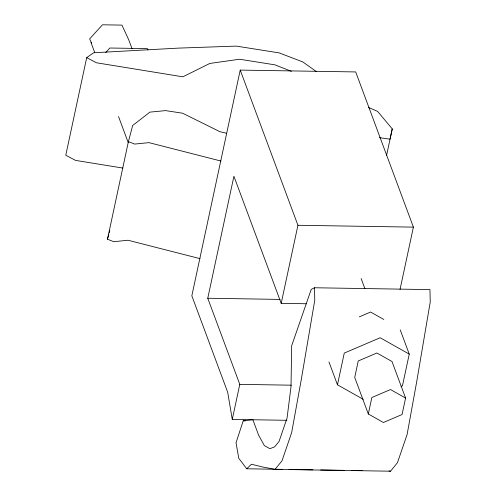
<?xml version="1.0" encoding="UTF-8"?>
<svg xmlns="http://www.w3.org/2000/svg" width="496" height="496" viewBox="0 0 496 496"><rect width="100%" height="100%" fill="white"/><g stroke="black" fill="none" stroke-linecap="round" stroke-linejoin="round"><path stroke-width="0.74" d="M316.411 71.616L302.789 61.919L279.124 52.886L236.276 46.103L178.331 48.118L93.62 52.768L86.695 57.648L65.77 155.254L75.541 160.394L122.94 168.088M199.993 258.639L128.042 240.244L113.745 241.688L107.483 239.227L128.408 141.614L132.661 125.494L149.897 112.127L165.608 110.614L182.565 113.206L219.902 131.688L226.653 133.288M400.043 289.428L413.397 227.125L355.688 71.939L240.225 70.097L191.834 295.814L227.695 392.255L232.271 419.424L286.924 420.298M232.271 419.424L239.785 384.363L207.756 298.245L233.914 176.241L281.195 303.347L306.596 303.757M281.195 303.347L297.935 225.277L240.225 70.097M363.252 399.317L337.466 384.803L344.267 353.084L380.159 337.745L409.25 354.125L402.448 385.838L401.041 386.44M386.582 155.384L392.255 128.904L377.611 111.383L368.578 107.496M368.317 413.993L371.845 397.519L390.482 389.552L405.592 398.059L402.064 414.532L383.42 422.493L368.317 413.993L354.721 377.431L358.248 360.958L376.886 352.991L391.995 361.497L405.592 398.059M392.255 128.904L389.999 139.184L379.397 137.646M107.483 239.227L108.835 234.093M109.225 232.63L109.802 230.429M246.735 468.782L251.447 464.237L262.626 466.99L275.082 469.352L390.544 471.2L397.482 462.632L407.117 434.477L416.721 381.604L430.23 302.058L429.958 289.602L314.495 287.761L311.197 289.435L291.667 345.743L291.009 386.768L287.054 418.097L279.099 441.353L274.654 446.84L269.911 448.688L264.331 445.582L258.596 435.11L252.873 419.728L243.207 420.819L236.034 442.761L238.787 458.31L246.735 468.782L282.143 469.352M275.082 469.352L282.019 460.79L291.654 432.63L301.252 379.762L314.768 300.216L314.495 287.761M105.753 52.545L109.864 48.013L147.38 48.614L148.025 50.003M359.333 316.851L370.593 312.04L383.817 319.48M297.935 225.277L413.397 227.125M207.756 298.245L280.116 299.404M239.785 384.363L291.357 385.187M243.207 420.819L245.514 420.856M289.069 469.458L312.933 469.842M320.633 469.966L344.491 470.344M351.422 470.456L362.198 470.63M389.075 470.921L390.544 471.2M220.918 161.033L148.967 142.637L134.67 144.076L128.408 141.614M86.695 57.648L96.466 62.781L182.857 76.818L209.814 63.451L239.543 59.235L274.927 64.84L291.388 71.343M91.562 43.028L89.652 38.911L102.455 24.8L121.935 25.11L128.619 39.531L132.066 48.788M400.216 329.846L409.25 354.125M361.156 278.566L364.907 288.66M328.966 361.95L337.466 384.803M90.96 42.414L94.699 52.477M118.538 116.579L128.191 142.538"/></g></svg>
